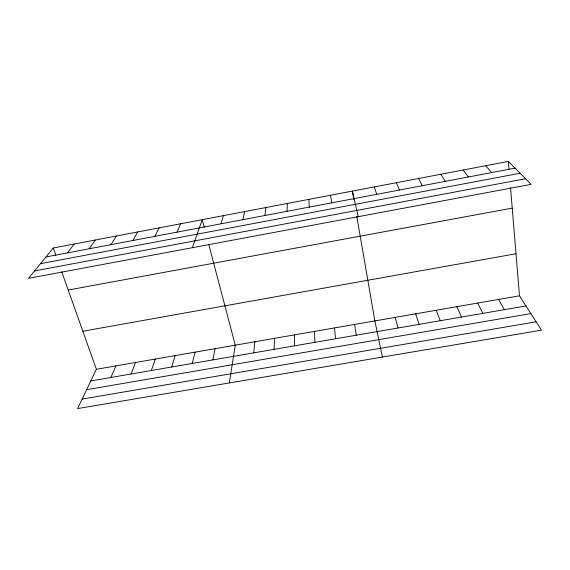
<?xml version="1.0" encoding="UTF-8"?>
<svg xmlns="http://www.w3.org/2000/svg" width="570" height="570" viewBox="0 0 570 570"><rect width="100%" height="100%" fill="white"/><g stroke="black" fill="none" stroke-linecap="round" stroke-linejoin="round"><path stroke-width="0.85" d="M294.419 345.847L294.498 334.875M287.038 211.313L287.344 203.469M274.013 349.367L274.655 338.323M253.707 352.866L254.911 341.751M264.929 215.496L265.898 207.551M229.34 382.933L235.26 345.163L208.72 244.288M242.941 219.657L244.566 211.605M212.802 359.912L215.118 348.662M192.211 363.461L195.083 352.146M221.082 223.796L223.34 215.645M171.72 366.995L175.14 355.609M151.335 370.507L155.304 359.057M192.375 247.694L202.236 219.664L204.245 227.295M131.057 373.998L135.567 362.484M177.056 232.133L180.605 223.782M110.879 377.475L115.924 365.897M61.724 271.783L96.38 369.289L77.584 408.59L541.5 330.165L519.477 295.802L510.542 187.73M154.898 236.329L159.094 227.872M132.867 240.497L137.698 231.947M110.965 244.644L116.423 235.994M89.177 248.769L95.261 240.02M67.517 252.873L74.207 244.024M53.274 248.007L28.5 278.338L531.183 184.345L508.362 161.41L53.274 248.007L55.896 255.374M45.971 256.949L515.059 168.143M40.463 263.696L520.132 173.237M34.528 270.957L525.604 178.738M68.215 290.044L512.223 208.121M82.857 331.234L516 253.75M96.38 369.289L519.477 295.802M90.815 380.938L525.975 305.947M86.626 389.688L530.877 313.593M82.13 399.078L536.149 321.815M485.711 165.72L491.675 172.567M463.189 170.002L468.419 176.971M440.788 174.27L445.298 181.353M498.501 299.442L504.372 309.667M418.508 178.51L422.306 185.699M477.632 303.069L482.883 313.372M456.869 306.674L461.508 317.055M396.349 182.721L399.449 190.031M436.214 310.265L440.24 320.718M415.665 313.835L419.078 324.366M374.312 186.917L376.713 194.334M395.217 317.383L398.038 327.992M358.216 216.686L352.388 191.085L353.856 199.543M382.406 357.055L374.868 320.917L356.791 216.493M354.626 324.437L356.264 335.189M330.593 195.239L331.626 202.87M334.483 327.935L335.545 338.765M508.362 161.41L509.017 169.297M308.911 199.365L309.268 207.102M314.44 331.412L314.925 342.314"/></g></svg>
